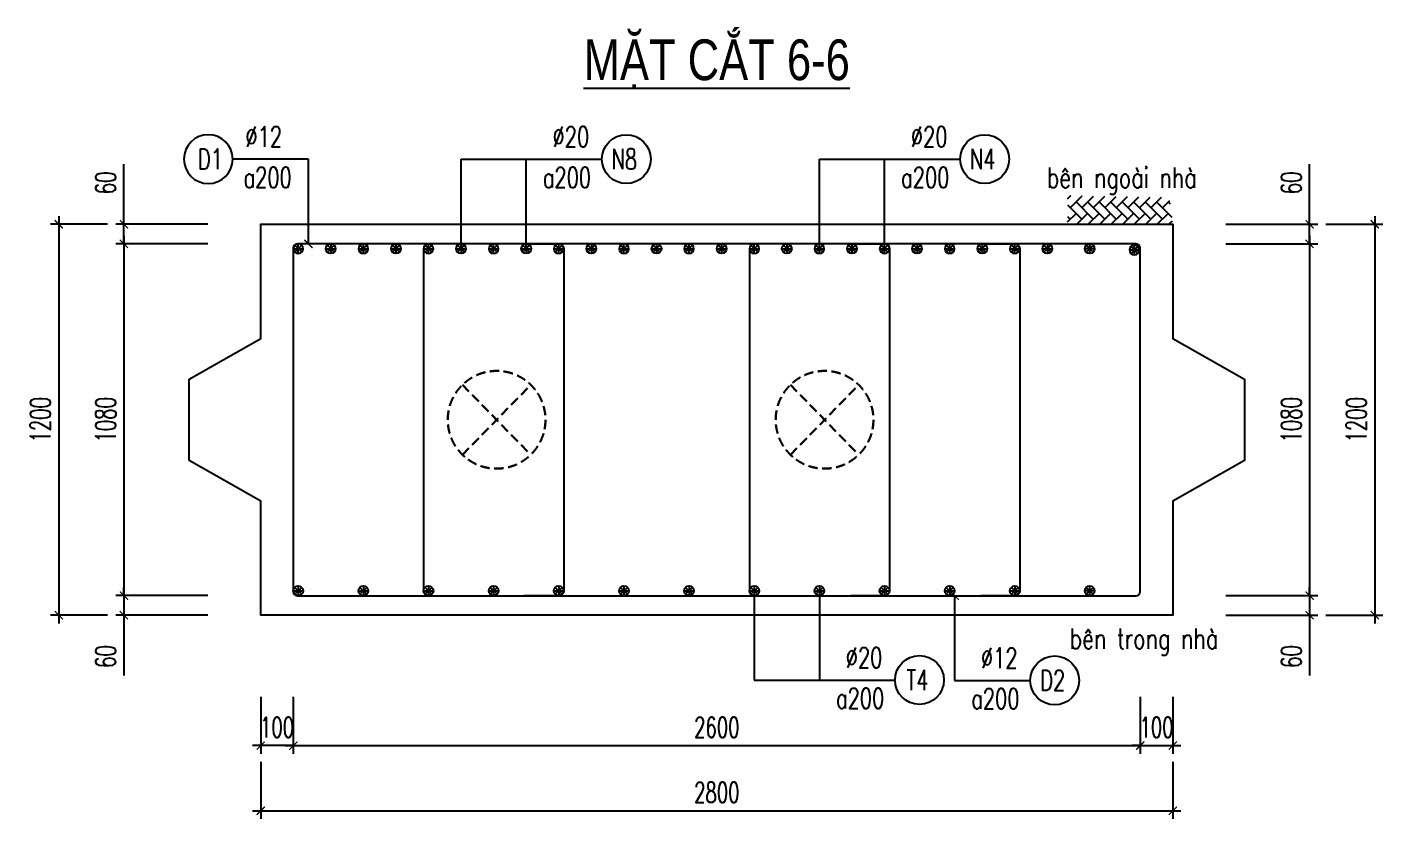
# Model space of a CAD drawing. Header units: millimetres. Extents: x -143483 to 1166745, y -1448440 to -1202244.
# Drawn here: x 116434 to 133083, y -1321019 to -1311297 of the extents above; entities that cross this region are included whole.
import ezdxf
from ezdxf.enums import TextEntityAlignment as Align

# ---------------------------------------------------------------- set-up
doc = ezdxf.new("R2010")
doc.units = ezdxf.units.MM
doc.header["$LTSCALE"] = 30
doc.header["$PDMODE"] = 3
doc.linetypes.add('DASHED', pattern=[19.05, 12.7, -6.35])
doc.layers.get('0').update_dxf_attribs({"lineweight": 9})
doc.layers.get('Defpoints').update_dxf_attribs({"lineweight": 9})
for name, color, linetype in [('ccu11-Cotthep', 9, 'Continuous'), ('ccu11-Dim', 8, 'Continuous'), ('ccu11-Hatch', 8, 'Continuous'), ('ccu11-Text', 31, 'Continuous'), ('ccu11-Thay', 7, 'Continuous'), ('ccu11-Thep', 4, 'Continuous'), ('ccu11-Thep doc', 4, 'Continuous'), ('ccu11-Thepdai', 6, 'Continuous')]:
    doc.layers.add(name, color=color, linetype=linetype)
doc.layers.add('ccu11-Khuat', color=9, linetype='DASHED', lineweight=30)
doc.layers.add('Vicom_thep doc', color=1, linetype='Continuous', lineweight=35)
doc.styles.add('ccu11-dim', font='vnsimli.shx', dxfattribs={"width": 0.65, "bigfont": 'bigfont.shx'})
doc.styles.add('ccu11-VnAvH-B', font='VHAVANB.TTF')
doc.styles.add('ccu11-vnsimli', font='vnsimli.shx', dxfattribs={"width": 0.8, "bigfont": 'vns.shx'})
doc.styles.add('ccu11-vnsimple', font='vnsimple.shx', dxfattribs={"bigfont": 'bigfont.shx'})
doc.styles.add('ccu11_simli', font='vnsimli.shx', dxfattribs={"width": 0.8})
doc.dimstyles.new('ccu11-100', dxfattribs={"dimscale": 100, "dimtxt": 2.5, "dimasz": 1, "dimexe": 1, "dimexo": 2, "dimgap": 1, "dimtad": 1, "dimdec": 0, "dimdsep": 46, "dimtxsty": 'ccu11-dim', "dimblk": 'ARCHTICK', "dimcen": -1, "dimdle": 1, "dimclrd": 256, "dimclre": 256, "dimclrt": 3, "dimadec": 0, "dimazin": 2, "dimtfac": 0.1, "dimtdec": 0, "dimtmove": 0, "dimatfit": 1, "dimldrblk": 'ARCHTICK', "dimfxl": 0, "dimtvp": 0.833333, "dimtolj": 1, "dimtzin": 12, "dimarcsym": 0})
doc.dimstyles.new('ccu11-100x4', dxfattribs={"dimscale": 100, "dimtxt": 2.5, "dimasz": 1, "dimexe": 1, "dimexo": 2, "dimgap": 1, "dimtad": 1, "dimdec": 0, "dimlfac": 0.25, "dimdsep": 46, "dimtxsty": 'ccu11-dim', "dimblk": 'ARCHTICK', "dimcen": -1, "dimdle": 1, "dimclrd": 256, "dimclre": 256, "dimclrt": 3, "dimadec": 0, "dimazin": 2, "dimtfac": 0.1, "dimtdec": 0, "dimtmove": 0, "dimatfit": 1, "dimldrblk": 'ARCHTICK', "dimfxl": 0, "dimtvp": 0.833333, "dimtolj": 1, "dimtzin": 12, "dimarcsym": 0})

# ---------------------------------------------------------------- blocks, each defined once
blk = doc.blocks.new('MCT')
at = {"ltscale": 0.005}
for p, q in [((-0.49, 0), (0.49, 0)), ((0.35, -0.35), (-0.35, 0.35)), ((-0.35, -0.35), (0.35, 0.35)), ((0, -0.49), (0, 0.49))]:
    blk.add_line(p, q, dxfattribs=at)
blk.add_circle((0, 0), 0.492, dxfattribs=at)
blk = doc.blocks.new('*U3406')
at = {"layer": 'ccu11-Thep doc', "xscale": -121.9200000001001, "yscale": 121.9200000001001, "zscale": 121.92, "rotation": 270}
blk.add_blockref('MCT', (0, 0), dxfattribs=at)
blk = doc.blocks.new('*U3407')
at = {"layer": 'ccu11-Thep doc', "color": 0, "linetype": 'ByBlock', "lineweight": -2, "transparency": 16777216}
for p in [(0, 0), (800, 0), (1600, 0), (2400, 0), (3200, 0), (4000, 0), (4800, 0), (5600, 0), (6400, 0), (7200, 0), (8000, 0), (8800, 0)]:
    blk.add_blockref('*U3406', p, dxfattribs=at)
blk = doc.blocks.new('*U3408')
at = {"layer": 'ccu11-Thep doc', "xscale": -121.9200000001001, "yscale": 121.9200000001001, "zscale": 121.92, "rotation": 270}
blk.add_blockref('MCT', (0, 0), dxfattribs=at)
blk = doc.blocks.new('*U3409')
at = {"layer": 'ccu11-Thep doc', "color": 0, "linetype": 'ByBlock', "lineweight": -2, "transparency": 16777216}
for p in [(0, 0), (800, 0), (1600, 0), (2400, 0), (3200, 0), (4000, 0), (4800, 0), (5600, 0), (6400, 0), (7200, 0), (8000, 0), (8800, 0)]:
    blk.add_blockref('*U3408', p, dxfattribs=at)
blk = doc.blocks.new('_ARCHTICK')
at = {"color": 0, "linetype": 'ByBlock', "const_width": 0.15}
blk.add_lwpolyline([(-0.5, -0.5), (0.5, 0.5)], dxfattribs=at)
blk = doc.blocks.new('*D3463')
at = {"layer": 'ccu11-Dim', "linetype": 'ByBlock', "lineweight": -2, "ltscale": 30, "transparency": 16777216}
for p, q in [((117623, -1313718), (117623, -1312979)), ((118652, -1313718), (117523, -1313718)), ((117623, -1313958), (117623, -1313718)), ((118652, -1313958), (117523, -1313958)), ((117623, -1313958), (117623, -1314058))]:
    blk.add_line(p, q, dxfattribs=at)
at = {"layer": 'Defpoints', "color": 0, "linetype": 'ByBlock', "ltscale": 30, "transparency": 16777216}
for p in [(118852, -1313718), (117623, -1313958), (118852, -1313958)]:
    blk.add_point(p, dxfattribs=at)
at = {"layer": 'ccu11-Dim', "linetype": 'ByBlock', "lineweight": -2, "ltscale": 30, "transparency": 16777216, "xscale": 100, "yscale": 100, "zscale": 100}
for p, rotation in [((117623, -1313718), 270), ((117623, -1313958), 90)]:
    blk.add_blockref('_ARCHTICK', p, dxfattribs=dict(at, rotation=rotation))
at = {"layer": 'ccu11-Dim', "color": 3, "linetype": 'ByBlock', "ltscale": 30, "transparency": 16777216, "insert": (117398, -1313210), "char_height": 250, "attachment_point": 5, "rotation": 90, "style": 'ccu11-dim'}
blk.add_mtext('\\A1;60', dxfattribs=at)
blk = doc.blocks.new('*D3464')
at = {"layer": 'ccu11-Dim', "linetype": 'ByBlock', "lineweight": -2, "ltscale": 30, "transparency": 16777216}
for p, q in [((117623, -1313858), (117623, -1318378)), ((118652, -1313958), (117523, -1313958)), ((118652, -1318278), (117523, -1318278))]:
    blk.add_line(p, q, dxfattribs=at)
at = {"layer": 'Defpoints', "color": 0, "linetype": 'ByBlock', "ltscale": 30, "transparency": 16777216}
for p in [(118852, -1313958), (117623, -1318278), (118852, -1318278)]:
    blk.add_point(p, dxfattribs=at)
at = {"layer": 'ccu11-Dim', "linetype": 'ByBlock', "lineweight": -2, "ltscale": 30, "transparency": 16777216, "xscale": 100, "yscale": 100, "zscale": 100}
for p, rotation in [((117623, -1313958), 90), ((117623, -1318278), 270)]:
    blk.add_blockref('_ARCHTICK', p, dxfattribs=dict(at, rotation=rotation))
at = {"layer": 'ccu11-Dim', "color": 3, "linetype": 'ByBlock', "ltscale": 30, "transparency": 16777216, "insert": (117398, -1316118), "char_height": 250, "attachment_point": 5, "rotation": 90, "style": 'ccu11-dim'}
blk.add_mtext('\\A1;1080', dxfattribs=at)
blk = doc.blocks.new('*D3465')
at = {"layer": 'ccu11-Dim', "linetype": 'ByBlock', "lineweight": -2, "ltscale": 30, "transparency": 16777216}
for p, q in [((117623, -1318278), (117623, -1318178)), ((118652, -1318278), (117523, -1318278)), ((117623, -1318278), (117623, -1318518)), ((118652, -1318518), (117523, -1318518)), ((117623, -1318518), (117623, -1319258))]:
    blk.add_line(p, q, dxfattribs=at)
at = {"layer": 'Defpoints', "color": 0, "linetype": 'ByBlock', "ltscale": 30, "transparency": 16777216}
for p in [(117623, -1318278), (118852, -1318278), (118852, -1318518)]:
    blk.add_point(p, dxfattribs=at)
at = {"layer": 'ccu11-Dim', "linetype": 'ByBlock', "lineweight": -2, "ltscale": 30, "transparency": 16777216, "xscale": 100, "yscale": 100, "zscale": 100}
for p, rotation in [((117623, -1318278), 270), ((117623, -1318518), 90)]:
    blk.add_blockref('_ARCHTICK', p, dxfattribs=dict(at, rotation=rotation))
at = {"layer": 'ccu11-Dim', "color": 3, "linetype": 'ByBlock', "ltscale": 30, "transparency": 16777216, "insert": (117398, -1319026), "char_height": 250, "attachment_point": 5, "rotation": 90, "style": 'ccu11-dim'}
blk.add_mtext('\\A1;60', dxfattribs=at)
blk = doc.blocks.new('*D3466')
at = {"layer": 'ccu11-Dim', "linetype": 'ByBlock', "lineweight": -2, "ltscale": 30, "transparency": 16777216}
for p, q in [((117423, -1313718), (116723, -1313718)), ((116823, -1313618), (116823, -1318618)), ((117423, -1318518), (116723, -1318518))]:
    blk.add_line(p, q, dxfattribs=at)
at = {"layer": 'Defpoints', "color": 0, "linetype": 'ByBlock', "ltscale": 30, "transparency": 16777216}
for p in [(117623, -1313718), (116823, -1318518), (117623, -1318518)]:
    blk.add_point(p, dxfattribs=at)
at = {"layer": 'ccu11-Dim', "linetype": 'ByBlock', "lineweight": -2, "ltscale": 30, "transparency": 16777216, "xscale": 100, "yscale": 100, "zscale": 100}
for p, rotation in [((116823, -1313718), 90), ((116823, -1318518), 270)]:
    blk.add_blockref('_ARCHTICK', p, dxfattribs=dict(at, rotation=rotation))
at = {"layer": 'ccu11-Dim', "color": 3, "linetype": 'ByBlock', "ltscale": 30, "transparency": 16777216, "insert": (116598, -1316118), "char_height": 250, "attachment_point": 5, "rotation": 90, "style": 'ccu11-dim'}
blk.add_mtext('\\A1;1200', dxfattribs=at)
blk = doc.blocks.new('SHD')
at = {"layer": 'ccu11-Cotthep'}
blk.add_circle((300, 0), 300, dxfattribs=at)
at = {"layer": 'ccu11-Cotthep', "color": 31, "style": 'ccu11_simli', "width": 0.8}
blk.add_attdef('DK', text='', height=250, dxfattribs=at).set_placement((-101, 65), align=Align.BOTTOM_RIGHT)
blk.add_attdef('KH', text='', height=250, dxfattribs=at).set_placement((300, 0), align=Align.MIDDLE)
blk.add_attdef('KC', text='', height=250, dxfattribs=at).set_placement((-101, -142), align=Align.TOP_RIGHT)
blk = doc.blocks.new('ccu11_block_thep')
at = {"layer": 'ccu11-Thep', "color": 3}
for p, q in [((-0.4, 0), (0.4, 0)), ((-0.28, 0.28), (0.28, -0.28)), ((0.28, 0.28), (-0.28, -0.28)), ((0, 0.4), (0, -0.4))]:
    blk.add_line(p, q, dxfattribs=at)
at = {"layer": 'ccu11-Thep', "color": 1, "const_width": 0.0667}
blk.add_lwpolyline([(-0.4, 0, 1), (0.4, 0, 1), (-0.4, 0, 1)], format="xyb", dxfattribs=at)
at = {"layer": 'ccu11-Thep', "color": 1}
blk.add_circle((0, 0), 0.4, dxfattribs=at)
blk = doc.blocks.new('*U3410')
at = {"layer": 'Vicom_thep doc', "xscale": -150, "yscale": 150, "zscale": 150, "rotation": 180}
blk.add_blockref('ccu11_block_thep', (0, 0), dxfattribs=at)
blk = doc.blocks.new('*U3411')
at = {"layer": 'ccu11-Thep doc', "color": 0, "linetype": 'ByBlock', "lineweight": -2, "transparency": 16777216}
for p in [(0, 0), (800, 0), (1600, 0), (2400, 0), (3200, 0), (4000, 0), (4800, 0), (5600, 0), (6400, 0), (7200, 0), (8000, 0), (8800, 0)]:
    blk.add_blockref('*U3410', p, dxfattribs=at)
blk = doc.blocks.new('*D3500')
at = {"layer": 'ccu11-Dim', "linetype": 'ByBlock', "lineweight": -2, "ltscale": 30, "transparency": 16777216}
for p, q in [((132183, -1313718), (132183, -1312979)), ((131154, -1313718), (132283, -1313718)), ((132183, -1313958), (132183, -1313718)), ((131154, -1313958), (132283, -1313958)), ((132183, -1313958), (132183, -1314058))]:
    blk.add_line(p, q, dxfattribs=at)
at = {"layer": 'Defpoints', "color": 0, "linetype": 'ByBlock', "ltscale": 30, "transparency": 16777216}
for p in [(130954, -1313718), (130954, -1313958), (132183, -1313958)]:
    blk.add_point(p, dxfattribs=at)
at = {"layer": 'ccu11-Dim', "linetype": 'ByBlock', "lineweight": -2, "ltscale": 30, "transparency": 16777216, "xscale": 100, "yscale": 100, "zscale": 100}
for p, rotation in [((132183, -1313718), 270), ((132183, -1313958), 90)]:
    blk.add_blockref('_ARCHTICK', p, dxfattribs=dict(at, rotation=rotation))
at = {"layer": 'ccu11-Dim', "color": 3, "linetype": 'ByBlock', "ltscale": 30, "transparency": 16777216, "insert": (131958, -1313210), "char_height": 250, "attachment_point": 5, "rotation": 90, "style": 'ccu11-dim'}
blk.add_mtext('\\A1;60', dxfattribs=at)
blk = doc.blocks.new('*D3501')
at = {"layer": 'ccu11-Dim', "linetype": 'ByBlock', "lineweight": -2, "ltscale": 30, "transparency": 16777216}
for p, q in [((132183, -1313858), (132183, -1318378)), ((131154, -1313958), (132283, -1313958)), ((131154, -1318278), (132283, -1318278))]:
    blk.add_line(p, q, dxfattribs=at)
at = {"layer": 'Defpoints', "color": 0, "linetype": 'ByBlock', "ltscale": 30, "transparency": 16777216}
for p in [(130954, -1313958), (130954, -1318278), (132183, -1318278)]:
    blk.add_point(p, dxfattribs=at)
at = {"layer": 'ccu11-Dim', "linetype": 'ByBlock', "lineweight": -2, "ltscale": 30, "transparency": 16777216, "xscale": 100, "yscale": 100, "zscale": 100}
for p, rotation in [((132183, -1313958), 90), ((132183, -1318278), 270)]:
    blk.add_blockref('_ARCHTICK', p, dxfattribs=dict(at, rotation=rotation))
at = {"layer": 'ccu11-Dim', "color": 3, "linetype": 'ByBlock', "ltscale": 30, "transparency": 16777216, "insert": (131958, -1316118), "char_height": 250, "attachment_point": 5, "rotation": 90, "style": 'ccu11-dim'}
blk.add_mtext('\\A1;1080', dxfattribs=at)
blk = doc.blocks.new('*D3502')
at = {"layer": 'ccu11-Dim', "linetype": 'ByBlock', "lineweight": -2, "ltscale": 30, "transparency": 16777216}
for p, q in [((132183, -1318278), (132183, -1318178)), ((131154, -1318278), (132283, -1318278)), ((132183, -1318278), (132183, -1318518)), ((131154, -1318518), (132283, -1318518)), ((132183, -1318518), (132183, -1319258))]:
    blk.add_line(p, q, dxfattribs=at)
at = {"layer": 'Defpoints', "color": 0, "linetype": 'ByBlock', "ltscale": 30, "transparency": 16777216}
for p in [(130954, -1318278), (132183, -1318278), (130954, -1318518)]:
    blk.add_point(p, dxfattribs=at)
at = {"layer": 'ccu11-Dim', "linetype": 'ByBlock', "lineweight": -2, "ltscale": 30, "transparency": 16777216, "xscale": 100, "yscale": 100, "zscale": 100}
for p, rotation in [((132183, -1318278), 270), ((132183, -1318518), 90)]:
    blk.add_blockref('_ARCHTICK', p, dxfattribs=dict(at, rotation=rotation))
at = {"layer": 'ccu11-Dim', "color": 3, "linetype": 'ByBlock', "ltscale": 30, "transparency": 16777216, "insert": (131958, -1319026), "char_height": 250, "attachment_point": 5, "rotation": 90, "style": 'ccu11-dim'}
blk.add_mtext('\\A1;60', dxfattribs=at)
blk = doc.blocks.new('*D3503')
at = {"layer": 'ccu11-Dim', "linetype": 'ByBlock', "lineweight": -2, "ltscale": 30, "transparency": 16777216}
for p, q in [((132383, -1313718), (133083, -1313718)), ((132983, -1313618), (132983, -1318618)), ((132383, -1318518), (133083, -1318518))]:
    blk.add_line(p, q, dxfattribs=at)
at = {"layer": 'Defpoints', "color": 0, "linetype": 'ByBlock', "ltscale": 30, "transparency": 16777216}
for p in [(132183, -1313718), (132183, -1318518), (132983, -1318518)]:
    blk.add_point(p, dxfattribs=at)
at = {"layer": 'ccu11-Dim', "linetype": 'ByBlock', "lineweight": -2, "ltscale": 30, "transparency": 16777216, "xscale": 100, "yscale": 100, "zscale": 100}
for p, rotation in [((132983, -1313718), 90), ((132983, -1318518), 270)]:
    blk.add_blockref('_ARCHTICK', p, dxfattribs=dict(at, rotation=rotation))
at = {"layer": 'ccu11-Dim', "color": 3, "linetype": 'ByBlock', "ltscale": 30, "transparency": 16777216, "insert": (132758, -1316118), "char_height": 250, "attachment_point": 5, "rotation": 90, "style": 'ccu11-dim'}
blk.add_mtext('\\A1;1200', dxfattribs=at)
blk = doc.blocks.new('*D3529')
at = {"layer": 'ccu11-Dim', "linetype": 'ByBlock', "lineweight": -2, "ltscale": 30, "transparency": 16777216}
for p, q in [((119303, -1320319), (119303, -1321019)), ((130503, -1320319), (130503, -1321019)), ((119203, -1320919), (130603, -1320919))]:
    blk.add_line(p, q, dxfattribs=at)
at = {"layer": 'Defpoints', "color": 0, "linetype": 'ByBlock', "ltscale": 30, "transparency": 16777216}
for p in [(119303, -1320119), (130503, -1320119), (130503, -1320919)]:
    blk.add_point(p, dxfattribs=at)
at = {"layer": 'ccu11-Dim', "linetype": 'ByBlock', "lineweight": -2, "ltscale": 30, "transparency": 16777216, "xscale": 100, "yscale": 100, "zscale": 100, "rotation": 180}
blk.add_blockref('_ARCHTICK', (119303, -1320919), dxfattribs=at)
at = {"layer": 'ccu11-Dim', "linetype": 'ByBlock', "lineweight": -2, "ltscale": 30, "transparency": 16777216, "xscale": 100, "yscale": 100, "zscale": 100}
blk.add_blockref('_ARCHTICK', (130503, -1320919), dxfattribs=at)
at = {"layer": 'ccu11-Dim', "color": 3, "linetype": 'ByBlock', "ltscale": 30, "transparency": 16777216, "insert": (124903, -1320694), "char_height": 250, "attachment_point": 5, "style": 'ccu11-dim'}
blk.add_mtext('\\A1;2800', dxfattribs=at)
blk = doc.blocks.new('*D3530')
at = {"layer": 'ccu11-Dim', "linetype": 'ByBlock', "lineweight": -2, "ltscale": 30, "transparency": 16777216}
for p, q in [((119703, -1319519), (119703, -1320219)), ((130103, -1319519), (130103, -1320219)), ((119603, -1320119), (130203, -1320119))]:
    blk.add_line(p, q, dxfattribs=at)
at = {"layer": 'Defpoints', "color": 0, "linetype": 'ByBlock', "ltscale": 30, "transparency": 16777216}
for p in [(119703, -1319319), (130103, -1319319), (130103, -1320119)]:
    blk.add_point(p, dxfattribs=at)
at = {"layer": 'ccu11-Dim', "linetype": 'ByBlock', "lineweight": -2, "ltscale": 30, "transparency": 16777216, "xscale": 100, "yscale": 100, "zscale": 100, "rotation": 180}
blk.add_blockref('_ARCHTICK', (119703, -1320119), dxfattribs=at)
at = {"layer": 'ccu11-Dim', "linetype": 'ByBlock', "lineweight": -2, "ltscale": 30, "transparency": 16777216, "xscale": 100, "yscale": 100, "zscale": 100}
blk.add_blockref('_ARCHTICK', (130103, -1320119), dxfattribs=at)
at = {"layer": 'ccu11-Dim', "color": 3, "linetype": 'ByBlock', "ltscale": 30, "transparency": 16777216, "insert": (124903, -1319894), "char_height": 250, "attachment_point": 5, "style": 'ccu11-dim'}
blk.add_mtext('\\A1;2600', dxfattribs=at)
blk = doc.blocks.new('*D3531')
at = {"layer": 'ccu11-Dim', "linetype": 'ByBlock', "lineweight": -2, "ltscale": 30, "transparency": 16777216}
for p, q in [((119303, -1319519), (119303, -1320219)), ((119703, -1319519), (119703, -1320219)), ((119303, -1320119), (119203, -1320119)), ((119703, -1320119), (119303, -1320119)), ((119703, -1320119), (119803, -1320119))]:
    blk.add_line(p, q, dxfattribs=at)
at = {"layer": 'Defpoints', "color": 0, "linetype": 'ByBlock', "ltscale": 30, "transparency": 16777216}
for p in [(119303, -1319319), (119703, -1319319), (119303, -1320119)]:
    blk.add_point(p, dxfattribs=at)
at = {"layer": 'ccu11-Dim', "linetype": 'ByBlock', "lineweight": -2, "ltscale": 30, "transparency": 16777216, "xscale": 100, "yscale": 100, "zscale": 100}
blk.add_blockref('_ARCHTICK', (119303, -1320119), dxfattribs=at)
at = {"layer": 'ccu11-Dim', "linetype": 'ByBlock', "lineweight": -2, "ltscale": 30, "transparency": 16777216, "xscale": 100, "yscale": 100, "zscale": 100, "rotation": 180}
blk.add_blockref('_ARCHTICK', (119703, -1320119), dxfattribs=at)
at = {"layer": 'ccu11-Dim', "color": 3, "linetype": 'ByBlock', "ltscale": 30, "transparency": 16777216, "insert": (119503, -1319894), "char_height": 250, "attachment_point": 5, "style": 'ccu11-dim'}
blk.add_mtext('\\A1;100', dxfattribs=at)
blk = doc.blocks.new('*D3528')
at = {"layer": 'ccu11-Dim', "linetype": 'ByBlock', "lineweight": -2, "ltscale": 30, "transparency": 16777216}
for p, q in [((130103, -1319519), (130103, -1320219)), ((130503, -1319519), (130503, -1320219)), ((130103, -1320119), (130003, -1320119)), ((130103, -1320119), (130503, -1320119)), ((130503, -1320119), (130603, -1320119))]:
    blk.add_line(p, q, dxfattribs=at)
at = {"layer": 'Defpoints', "color": 0, "linetype": 'ByBlock', "ltscale": 30, "transparency": 16777216}
for p in [(130103, -1319319), (130503, -1319319), (130503, -1320119)]:
    blk.add_point(p, dxfattribs=at)
at = {"layer": 'ccu11-Dim', "linetype": 'ByBlock', "lineweight": -2, "ltscale": 30, "transparency": 16777216, "xscale": 100, "yscale": 100, "zscale": 100}
blk.add_blockref('_ARCHTICK', (130103, -1320119), dxfattribs=at)
at = {"layer": 'ccu11-Dim', "linetype": 'ByBlock', "lineweight": -2, "ltscale": 30, "transparency": 16777216, "xscale": 100, "yscale": 100, "zscale": 100, "rotation": 180}
blk.add_blockref('_ARCHTICK', (130503, -1320119), dxfattribs=at)
at = {"layer": 'ccu11-Dim', "color": 3, "linetype": 'ByBlock', "ltscale": 30, "transparency": 16777216, "insert": (130303, -1319894), "char_height": 250, "attachment_point": 5, "style": 'ccu11-dim'}
blk.add_mtext('\\A1;100', dxfattribs=at)

msp = doc.modelspace()

# ---------------------------------------------------------------- hatches: boundary and pattern name
at = {"layer": 'ccu11-Hatch', "ltscale": 10}
h = msp.add_hatch(dxfattribs=at)
h.set_pattern_fill('AR-HBONE', color=256, scale=25, angle=270, style=0)
h.set_pattern_definition([(45, (-3132639.97, 462737.74), (141.4213562, 4e-14), [300, -100]), (315, (-3132569.26, 462808.45), (141.4213562, 4e-14), [300, -100])])
h.paths.add_polyline_path([(129210.53, -1313365.73), (129210.53, -1313718.46), (130502.89, -1313718.46), (130460.03, -1313387.16)])

# ---------------------------------------------------------------- linework, layer by layer
at = {"layer": 'ccu11-Khuat', "ltscale": 0.3}
for p, q in [((121780.32, -1315689.11), (122618.55, -1316547.81)), ((121780.32, -1316547.81), (122618.55, -1315689.11)), ((125807.55, -1315689.11), (126645.78, -1316547.81)), ((125807.55, -1316547.81), (126645.78, -1315689.11))]:
    msp.add_line(p, q, dxfattribs=at)
for centre in [(122199.43, -1316118.46), (126226.66, -1316118.46)]:
    msp.add_circle(centre, 600, dxfattribs=at)
at = {"layer": 'ccu11-Thay'}
msp.add_lwpolyline([(118423.12, -1315618.46), (119302.89, -1315118.46), (119302.89, -1313718.46), (130502.89, -1313718.46), (130502.89, -1315118.46), (131382.66, -1315618.46), (131382.66, -1316618.46), (130502.89, -1317118.46), (130502.89, -1318518.46), (119302.89, -1318518.46), (119302.89, -1317118.46), (118423.12, -1316618.46)], close=True, dxfattribs=at)
at = {"layer": 'ccu11-Thepdai'}
msp.add_lwpolyline([(124902.89, -1313958.46), (119752.89, -1313958.46, 0.41421356), (119702.89, -1314008.46), (119702.89, -1318228.46, 0.41421356), (119752.89, -1318278.46), (124902.89, -1318278.46), (130052.89, -1318278.46, 0.41421356), (130102.89, -1318228.46), (130102.89, -1314008.46, 0.41421356), (130052.89, -1313958.46)], format="xyb", close=True, dxfattribs=at)
for points in [[(121783.57, -1313958.46), (121363.57, -1313958.46, 0.41421356), (121303.57, -1314018.46), (121303.57, -1318218.46, 0.41421356), (121363.57, -1318278.46), (121783.57, -1318278.46)], [(122543.57, -1313958.46), (122963.57, -1313958.46, -0.41421356), (123023.57, -1314018.46), (123023.57, -1318218.46, -0.41421356), (122963.57, -1318278.46), (122543.57, -1318278.46)], [(125783.57, -1313958.46), (125363.57, -1313958.46, 0.41421356), (125303.57, -1314018.46), (125303.57, -1318218.46, 0.41421356), (125363.57, -1318278.46), (125783.57, -1318278.46)], [(126543.57, -1313958.46), (126963.57, -1313958.46, -0.41421356), (127023.57, -1314018.46), (127023.57, -1318218.46, -0.41421356), (126963.57, -1318278.46), (126543.57, -1318278.46)], [(128143.57, -1313958.46), (128563.57, -1313958.46, -0.41421356), (128623.57, -1314018.46), (128623.57, -1318218.46, -0.41421356), (128563.57, -1318278.46), (128143.57, -1318278.46)]]:
    msp.add_lwpolyline(points, format="xyb", dxfattribs=at)

# ---------------------------------------------------------------- block references
at = {"layer": 'ccu11-Cotthep'}
ref = msp.add_blockref('SHD', (118959.06, -1312918.1), dxfattribs=dict(at, xscale=-1))
ref.add_attrib('KH', 'D1', dxfattribs={"color": 31, "height": 250, "style": 'ccu11-vnsimple', "width": 0.7}).set_placement((118684.06, -1312918.1), align=Align.MIDDLE_CENTER)
ref.add_attrib('KC', 'a200', dxfattribs={"color": 31, "height": 250, "style": 'ccu11-vnsimple', "width": 0.7}).set_placement((119387.64, -1313018.1), align=Align.TOP_CENTER)
ref.add_attrib('DK', '`12', dxfattribs={"color": 31, "height": 250, "style": 'ccu11-vnsimple', "width": 0.7}).set_placement((119339.84, -1312843.1), align=Align.BOTTOM_CENTER)
ref = msp.add_blockref('SHD', (123491.89, -1312918.1), dxfattribs=at)
ref.add_attrib('KH', 'N8', dxfattribs={"color": 31, "height": 250, "style": 'ccu11-vnsimple', "width": 0.7}).set_placement((123766.89, -1312918.1), align=Align.MIDDLE_CENTER)
ref.add_attrib('KC', 'a200', dxfattribs={"color": 31, "height": 250, "style": 'ccu11-vnsimple', "width": 0.7}).set_placement((123063.31, -1313018.1), align=Align.TOP_CENTER)
ref.add_attrib('DK', '`20', dxfattribs={"color": 31, "height": 250, "style": 'ccu11-vnsimple', "width": 0.7}).set_placement((123111.11, -1312843.1), align=Align.BOTTOM_CENTER)
ref = msp.add_blockref('SHD', (127891.89, -1312918.1), dxfattribs=at)
ref.add_attrib('KH', 'N4', dxfattribs={"color": 31, "height": 250, "style": 'ccu11-vnsimple', "width": 0.7}).set_placement((128166.89, -1312918.1), align=Align.MIDDLE_CENTER)
ref.add_attrib('KC', 'a200', dxfattribs={"color": 31, "height": 250, "style": 'ccu11-vnsimple', "width": 0.7}).set_placement((127463.31, -1313018.1), align=Align.TOP_CENTER)
ref.add_attrib('DK', '`20', dxfattribs={"color": 31, "height": 250, "style": 'ccu11-vnsimple', "width": 0.7}).set_placement((127511.11, -1312843.1), align=Align.BOTTOM_CENTER)
ref = msp.add_blockref('SHD', (127091.89, -1319313.82), dxfattribs=at)
ref.add_attrib('KH', 'T4', dxfattribs={"color": 31, "height": 250, "style": 'ccu11-vnsimple', "width": 0.7}).set_placement((127366.89, -1319313.82), align=Align.MIDDLE_CENTER)
ref.add_attrib('KC', 'a200', dxfattribs={"color": 31, "height": 250, "style": 'ccu11-vnsimple', "width": 0.7}).set_placement((126663.31, -1319413.82), align=Align.TOP_CENTER)
ref.add_attrib('DK', '`20', dxfattribs={"color": 31, "height": 250, "style": 'ccu11-vnsimple', "width": 0.7}).set_placement((126711.11, -1319238.82), align=Align.BOTTOM_CENTER)
ref = msp.add_blockref('SHD', (128752.52, -1319318.82), dxfattribs=at)
ref.add_attrib('KH', 'D2', dxfattribs={"color": 31, "height": 250, "style": 'ccu11-vnsimple', "width": 0.7}).set_placement((129027.52, -1319318.82), align=Align.MIDDLE_CENTER)
ref.add_attrib('KC', 'a200', dxfattribs={"color": 31, "height": 250, "style": 'ccu11-vnsimple', "width": 0.7}).set_placement((128323.94, -1319418.82), align=Align.TOP_CENTER)
ref.add_attrib('DK', '`12', dxfattribs={"color": 31, "height": 250, "style": 'ccu11-vnsimple', "width": 0.7}).set_placement((128371.74, -1319243.82), align=Align.BOTTOM_CENTER)
at = {"layer": 'ccu11-Thep doc'}
msp.add_blockref('*U3407', (119762.89, -1314018.46), dxfattribs=at)
at = {"layer": 'ccu11-Thep doc', "xscale": -1, "rotation": 180}
for name, p in [('*U3411', (120162.89, -1314018.46)), ('*U3409', (119762.89, -1318218.46))]:
    msp.add_blockref(name, p, dxfattribs=at)
at = {"layer": 'ccu11-Thep doc', "xscale": 121.9200000001001, "yscale": 121.9200000001001, "zscale": 121.9200000001001, "rotation": 90.00000000000001}
for p in [(129483.24, -1314018.46), (129483.24, -1318218.46)]:
    msp.add_blockref('MCT', p, dxfattribs=at)
at = {"layer": 'Vicom_thep doc', "xscale": -150, "yscale": 150, "zscale": 150, "rotation": 180}
msp.add_blockref('ccu11_block_thep', (130031.72, -1314033.46), dxfattribs=at)

# ---------------------------------------------------------------- texts
at = {"layer": 'ccu11-Text', "color": 6, "style": 'ccu11-VnAvH-B', "width": 0.8}
msp.add_text('%%UmÆt c¾t 6-6', height=500, dxfattribs=at).set_placement((124902.89, -1311948.33), align=Align.CENTER)
at = {"layer": 'ccu11-Text', "linetype": 'Continuous', "style": 'ccu11-vnsimli', "width": 0.75}
for s, p in [('bªn ngoµi nhµ', (129876.13, -1313270.31)), ('bªn trong nhµ', (130148.9, -1318930.35))]:
    msp.add_text(s, height=250, dxfattribs=at).set_placement(p, align=Align.CENTER)

# ---------------------------------------------------------------- dimensions: what is measured, and where the dimension line sits
at = {"layer": 'ccu11-Dim', "linetype": 'ByBlock', "ltscale": 30}
for base, p1, p2, angle, picture, middle in [((117623.12, -1313958.46), (118851.52, -1313718.46), (118851.52, -1313958.46), 90, '*D3463', (117623.12, -1313210.48)), ((132182.66, -1313958.46), (130954.26, -1313718.46), (130954.26, -1313958.46), 90, '*D3500', (132182.66, -1313210.48)), ((117623.12, -1318278.46), (118851.52, -1318518.46), (118851.52, -1318278.46), 270, '*D3465', (117623.12, -1319026.44)), ((132182.66, -1318278.46), (130954.26, -1318518.46), (130954.26, -1318278.46), 270, '*D3502', (132182.66, -1319026.44))]:
    dim = msp.add_linear_dim(base=base, p1=p1, p2=p2, angle=angle, dimstyle='ccu11-100x4', dxfattribs=at)
    dim.commit()
    dim.dimension.update_dxf_attribs({"geometry": picture, "text_midpoint": middle, "dimtype": 160})
for base, p1, p2, picture, middle in [((116823.12, -1318518.46), (117623.12, -1313718.46), (117623.12, -1318518.46), '*D3466', (116598.12, -1316118.46)), ((132982.66, -1318518.46), (132182.66, -1313718.46), (132182.66, -1318518.46), '*D3503', (132757.66, -1316118.46))]:
    dim = msp.add_linear_dim(base=base, p1=p1, p2=p2, angle=90, dimstyle='ccu11-100x4', dxfattribs=at)
    dim.commit()
    dim.dimension.update_dxf_attribs({"geometry": picture, "text_midpoint": middle})
for base, p1, p2, angle, override, picture, middle in [((117623.12, -1318278.46), (118851.52, -1313958.46), (118851.52, -1318278.46), 90, {"dimtmove": 1}, '*D3464', (117398.12, -1316118.46)), ((132182.66, -1318278.46), (130954.26, -1313958.46), (130954.26, -1318278.46), 90, {"dimtmove": 1}, '*D3501', (131957.66, -1316118.46)), ((130502.89, -1320118.82), (130102.89, -1319318.82), (130502.89, -1319318.82), 180, {"dimtix": 1}, '*D3528', (130302.89, -1319893.82))]:
    dim = msp.add_linear_dim(base=base, p1=p1, p2=p2, angle=angle, dimstyle='ccu11-100x4', override=override, dxfattribs=at)
    dim.commit()
    dim.dimension.update_dxf_attribs({"geometry": picture, "text_midpoint": middle})
dim = msp.add_linear_dim(base=(119302.89, -1320118.82), p1=(119702.89, -1319318.82), p2=(119302.89, -1319318.82), dimstyle='ccu11-100x4', override={"dimtix": 1}, dxfattribs=at)
dim.commit()
dim.dimension.update_dxf_attribs({"geometry": '*D3531', "text_midpoint": (119502.89, -1319893.82)})
for base, p1, p2, picture, middle in [((130102.89, -1320118.82), (119702.89, -1319318.82), (130102.89, -1319318.82), '*D3530', (124902.89, -1319893.82)), ((130502.89, -1320918.82), (119302.89, -1320118.82), (130502.89, -1320118.82), '*D3529', (124902.89, -1320693.82))]:
    dim = msp.add_linear_dim(base=base, p1=p1, p2=p2, dimstyle='ccu11-100x4', dxfattribs=at)
    dim.commit()
    dim.dimension.update_dxf_attribs({"geometry": picture, "text_midpoint": middle})

# ---------------------------------------------------------------- leaders
at = {"layer": 'ccu11-Cotthep', "linetype": 'ByBlock', "ltscale": 30}
for points in [[(119888.06, -1313958.46), (119888.06, -1312918.1), (118959.06, -1312918.1)], [(127823.52, -1318278.46), (127823.52, -1319318.82), (128752.52, -1319318.82)]]:
    msp.add_leader(points, dimstyle='ccu11-100x4', dxfattribs=at)
at = {"layer": 'ccu11-Cotthep'}
for points in [[(121762.89, -1314018.46), (121762.89, -1312918.1), (123491.89, -1312918.1)], [(122562.89, -1314018.46), (122562.89, -1312918.1), (123491.89, -1312918.1)], [(126162.89, -1314018.46), (126162.89, -1312918.1), (127891.89, -1312918.1)], [(126962.89, -1314018.46), (126962.89, -1312918.1), (127891.89, -1312918.1)], [(125362.89, -1318213.46), (125362.89, -1319313.82), (127091.89, -1319313.82)], [(126162.89, -1318213.46), (126162.89, -1319313.82), (127091.89, -1319313.82)]]:
    msp.add_leader(points, dimstyle='ccu11-100', override={"dimasz": 1.5, "dimgap": 1, "dimtad": 0, "dimldrblk": 'None', "dimfxl": 3, "dimfxlon": 1, "dimtfill": 1, "dimarcsym": 1}, dxfattribs=at)

doc.saveas('drawing.dxf')
